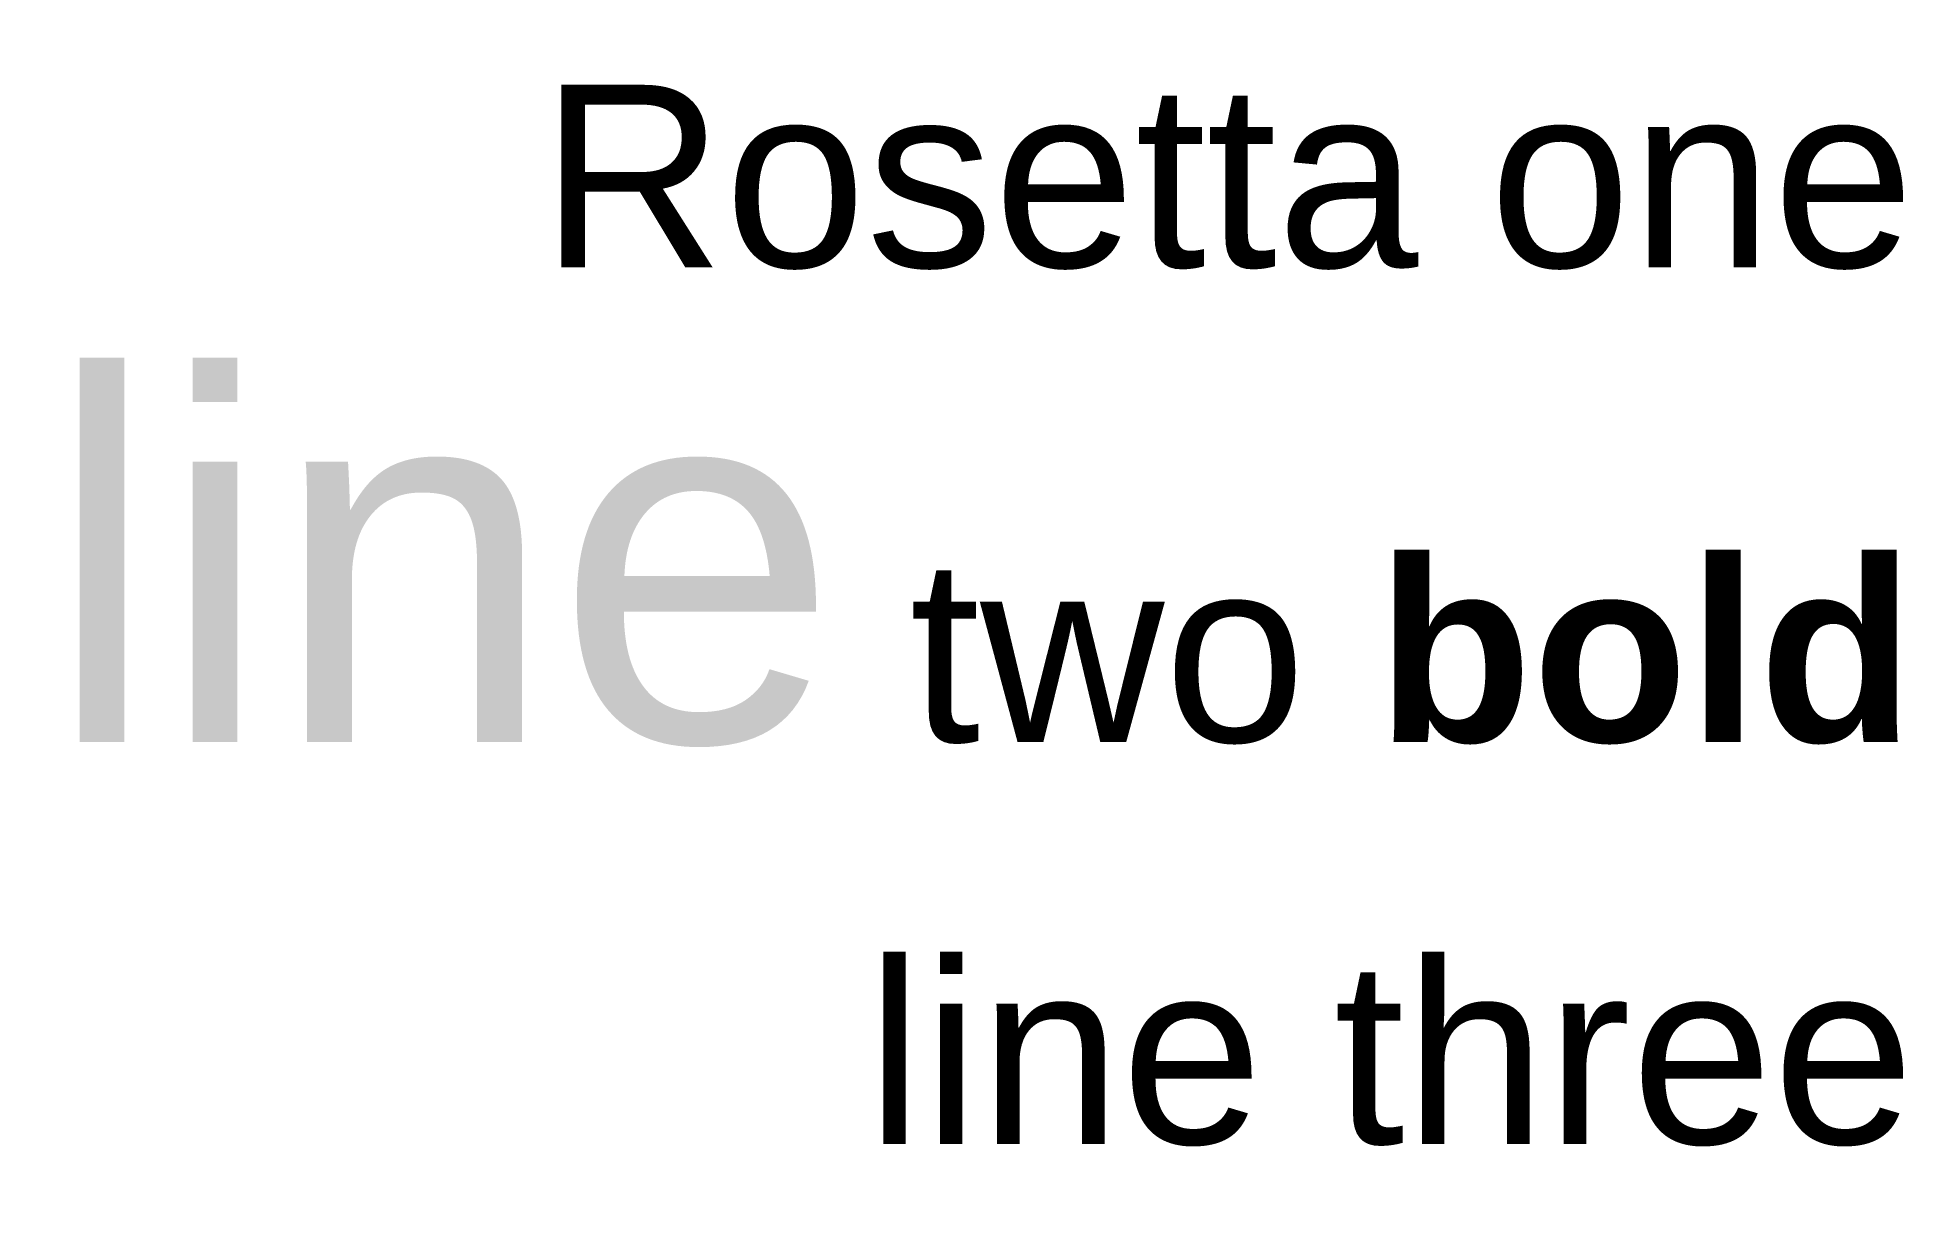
# Model space of a CAD drawing. Header units: millimetres. Extents: x -1540 to 17, y -924 to 42.
import ezdxf

# ---------------------------------------------------------------- set-up
doc = ezdxf.new("R2010")
doc.units = ezdxf.units.MM
doc.header["$LTSCALE"] = 50
doc.layers.add('Design Layer-1', color=7, linetype='Continuous')
doc.styles.add('Arial', font='Arial.ttf')

msp = doc.modelspace()

# ---------------------------------------------------------------- wipeouts: each hides what was drawn before it
at = {"color": 255, "linetype": 'Continuous', "lineweight": 5, "transparency": 33554687}
msp.add_wipeout([(-1539.7, -923.7), (17.2, -923.7), (17.2, 41.5), (-1539.7, 41.5)], dxfattribs=at).dxf.layer = 'Design Layer-1'

# ---------------------------------------------------------------- next in the draw order: texts
at = {"layer": 'Design Layer-1', "color": 7, "transparency": 33554687, "insert": (17.2, 2.3), "char_height": 151.309, "attachment_point": 3, "line_spacing_factor": 0.960695, "style": 'Arial'}
msp.add_mtext('Rosetta one\\P{\\H2x;line} two {\\fArial|b1|i0|c0|p0;bold}\\Pline three', dxfattribs=at)

doc.saveas('drawing.dxf')
